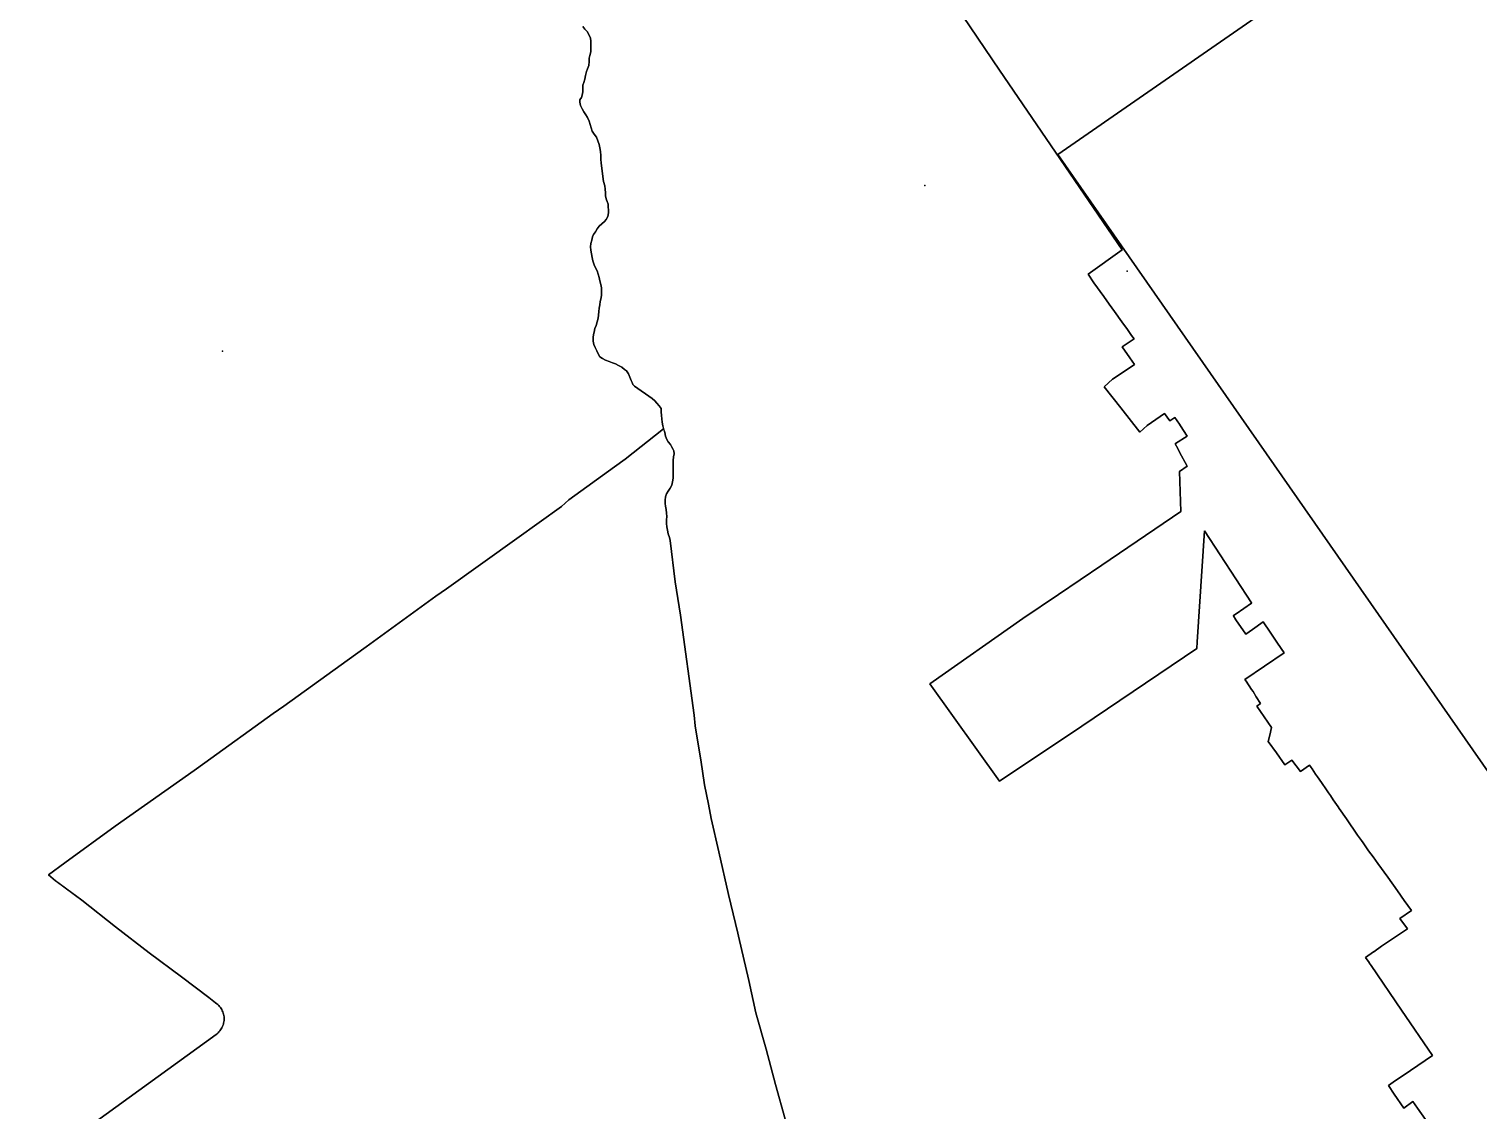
# Model space of a CAD drawing. Header units: inches. Extents: x 11258954 to 11313122, y 3645444 to 3695200.
# Drawn here: x 11289509 to 11293974, y 3672432 to 3675764 of the extents above; entities that cross this region are included whole.
import ezdxf

# ---------------------------------------------------------------- set-up
doc = ezdxf.new("R2010")
doc.units = ezdxf.units.IN
doc.header["$MEASUREMENT"] = 0
for name, color, linetype in [('AnnexationHistory', 183, 'Continuous'), ('PointOfInterest', 52, 'Continuous'), ('ZipCode', 108, 'Continuous')]:
    doc.layers.add(name, color=color, linetype=linetype)

msp = doc.modelspace()

# ---------------------------------------------------------------- linework, layer by layer
at = {"layer": 'AnnexationHistory'}
for points in [[(11294578.1005, 3672653.582, 0), (11292679.594, 3675377.372, 0), (11294872.0855, 3676896.8855, 0)], [(11294872.0855, 3676896.8855, 0), (11292679.594, 3675377.372, 0), (11294578.1005, 3672653.582, 0)], [(11291216, 3675771.5, 588.35), (11291222.2, 3675763, 588.8), (11291229.65, 3675755.1, 589.1), (11291234.7, 3675745.6, 589.1), (11291239.45, 3675736.45, 589.35), (11291240.7, 3675725.65, 589.6), (11291240.85, 3675715.1, 590.05), (11291240.9, 3675704.15, 590.4), (11291240, 3675693.4, 590.7), (11291237.6, 3675682.7, 590.9), (11291235.7, 3675674.05, 591.1), (11291235.1, 3675663.6, 591.1), (11291234.05, 3675651.45, 591.3), (11291230.4, 3675641.7, 591.5), (11291226.65, 3675632.55, 591.65), (11291223.65, 3675620.4, 591.85), (11291221.95, 3675608.85, 592.15), (11291218.45, 3675598.8, 592.95), (11291216, 3675591.1, 593.3), (11291216.1, 3675580.85, 593.65), (11291215.9, 3675570.05, 594.65), (11291214.15, 3675559.65, 595.05), (11291211.7, 3675553.15, 595.1), (11291206.9, 3675545.5, 595.15), (11291206.8, 3675538.45, 595.3), (11291208.85, 3675528.15, 595.5), (11291213.55, 3675518.2, 595.8), (11291218.5, 3675508.9, 596.45), (11291224.7, 3675499.3, 597.2), (11291230.55, 3675490.85, 597.5), (11291235.55, 3675480.3, 597.65), (11291238.65, 3675469.3, 597.7), (11291241.15, 3675459, 597.85), (11291244.95, 3675449.4, 598), (11291250.7, 3675440.1, 598.3), (11291257.5, 3675430.35, 598.7), (11291262.4, 3675419.65, 599.05), (11291265.6, 3675407.6, 599.85), (11291268.4, 3675397.4, 600.15), (11291270.2, 3675386.7, 600.8), (11291271.3, 3675374.35, 601.3), (11291271.35, 3675362.8, 601.55), (11291272, 3675350.7, 601.6), (11291279.45, 3675294.35, 602.2), (11291283.35, 3675280.1, 602.8), (11291284.9, 3675270.05, 603.65), (11291285.2, 3675259.1, 604), (11291285.95, 3675248.85, 604.2), (11291288.85, 3675237.05, 604.6), (11291290.35, 3675231.85, 605.05), (11291293.95, 3675224.1, 605.3), (11291295.05, 3675197.1, 606.2), (11291292.45, 3675186.2, 606.85), (11291287.45, 3675177.15, 606.95), (11291282.1, 3675170.45, 607), (11291274.15, 3675163.35, 607.15), (11291265.95, 3675156.5, 607.65), (11291259.6, 3675147.95, 608.05), (11291254.65, 3675139, 608.5), (11291249.1, 3675131.05, 608.7), (11291245.85, 3675123.45, 608.9), (11291243.7, 3675113.1, 609.6), (11291240.6, 3675102.8, 609.85), (11291239.5, 3675092.85, 610.3), (11291240.2, 3675082.7, 610.95), (11291242.4, 3675070.65, 611.2), (11291244.6, 3675059.2, 611.4), (11291247.1, 3675049.1, 611.45), (11291250.4, 3675037.15, 611.45), (11291254.5, 3675027.5, 611.45), (11291259.5, 3675018.8, 611.9), (11291263.3, 3675008.15, 612.1), (11291266, 3674997.7, 612.5), (11291267.7, 3674987.45, 612.7), (11291271.2, 3674976.5, 613.4), (11291272.95, 3674966.15, 613.85), (11291273.4, 3674955.15, 614.1), (11291273.4, 3674944.8, 614.4), (11291272.15, 3674934.95, 614.85), (11291269.4, 3674924.1, 615.35), (11291267.95, 3674914, 615.85), (11291266.3, 3674903.55, 616.05), (11291264.85, 3674893.65, 616.3), (11291263.85, 3674882.2, 616.55), (11291262.9, 3674872.2, 617.05), (11291259.8, 3674861.35, 617.45), (11291256.65, 3674850.6, 617.65), (11291252.9, 3674840.35, 617.95), (11291250.65, 3674829.95, 618.15), (11291248.15, 3674822.7, 618.4), (11291247.35, 3674812.8, 618.85), (11291247.2, 3674802.15, 619.6), (11291249.8, 3674791.85, 620.35), (11291254.1, 3674781.8, 620.9), (11291259.05, 3674772.35, 620.95), (11291262.9, 3674762.8, 621.65), (11291268.15, 3674753.7, 621.95), (11291276, 3674748.05, 622.9), (11291285.85, 3674742.85, 623.05), (11291296.5, 3674739.6, 623.55), (11291307.4, 3674735.45, 623.7), (11291316.65, 3674731.5, 624.2), (11291325.65, 3674727.1, 624.85), (11291335.7, 3674722.05, 625.35), (11291344.55, 3674714.85, 625.5), (11291350.5, 3674710.35, 625.6), (11291356.3, 3674701.15, 626), (11291360.4, 3674690.85, 626.6), (11291365.05, 3674681.05, 626.6), (11291368.2, 3674674.05, 627), (11291369.3, 3674671.2, 627), (11291369.85, 3674668.6, 627), (11291373.95, 3674663.7, 627), (11291375.15, 3674662.7, 627), (11291429.5, 3674625.2, 630.1), (11291437.55, 3674617.4, 631.1), (11291444.3, 3674610.8, 631.5), (11291451.35, 3674602, 631.65), (11291456.95, 3674594.2, 631.85), (11291457.15, 3674583.95, 632.1), (11291458.3, 3674573.15, 632.7), (11291459.3, 3674562.1, 632.7), (11291460.35, 3674552.05, 632.7), (11291462.2, 3674541.3, 632.8), (11291464.8165, 3674531.581, 634.1), (11291346, 3674438.25, 0), (11291313, 3674414.5, 0), (11291173, 3674312.25, 0), (11291150, 3674292.25, 0), (11291012, 3674193.5, 0), (11290796, 3674038.5, 0), (11290762.62, 3674015.7885, 0), (11290548, 3673860, 0), (11290515, 3673836.5, 0), (11290294, 3673676.5, 0), (11290262, 3673653.75, 0), (11290051, 3673502, 0), (11290018, 3673479, 0), (11289775.041, 3673306.924, 0), (11289619.6555, 3673194.1845, 0), (11289568.8095, 3673157.199, 0), (11289591, 3673138.75, 0), (11289592.7605, 3673137.446, 0), (11289672, 3673078.75, 0), (11289776, 3672997, 0), (11289879, 3672917, 0), (11289979, 3672843, 0), (11290062.9335, 3672778.4515, 0), (11290084.2705, 3672762.2985, 0), (11290084, 3672762.25, 0), (11290088, 3672759.5, 0), (11290091, 3672757, 0), (11290094, 3672754.25, 0), (11290096, 3672751.25, 0), (11290099, 3672748.25, 0), (11290101, 3672745, 0), (11290103, 3672741.5, 0), (11290104, 3672738, 0), (11290106, 3672734.5, 0), (11290107, 3672730.75, 0), (11290108, 3672727, 0), (11290109, 3672723.25, 0), (11290110, 3672719.25, 0), (11290110, 3672715.5, 0), (11290110, 3672711.5, 0), (11290110, 3672707.75, 0), (11290109, 3672703.75, 0), (11290108, 3672700, 0), (11290108, 3672696.25, 0), (11290106, 3672692.5, 0), (11290105, 3672689, 0), (11290103, 3672685.5, 0), (11290101, 3672682, 0), (11290099, 3672678.75, 0), (11290097, 3672675.75, 0), (11290094, 3672672.75, 0), (11290092, 3672670, 0), (11290089, 3672667.25, 0), (11290086, 3672665, 0), (11289509, 3672246.5, 0)], [(11291839, 3672403.5, 0), (11291809, 3672511, 0), (11291781, 3672619.5, 0), (11291749, 3672732, 0), (11291727, 3672831.5, 0), (11291695, 3672968, 0), (11291693, 3672976.75, 0), (11291665, 3673096.5, 0), (11291635, 3673227.5, 0), (11291611, 3673330.75, 0), (11291603, 3673374.25, 0), (11291591, 3673434.75, 0), (11291579, 3673511.5, 0), (11291574, 3673541.25, 0), (11291562, 3673616, 0), (11291558.95, 3673649.168, 0), (11291516.883, 3673957.396, 0), (11291500.0915, 3674059.6175, 0), (11291484.9, 3674187.8, 643.65), (11291482.55, 3674196.7, 643.45), (11291479.15, 3674207.9, 643.3), (11291476.6, 3674219.2, 643.3), (11291474.85, 3674229.35, 643.3), (11291473.8, 3674240.1, 643), (11291473.9, 3674250.9, 642.85), (11291474.45, 3674261.55, 642.8), (11291473.15, 3674271.8, 642.35), (11291472.65, 3674282.9, 641.95), (11291470.45, 3674293.4, 641.9), (11291469.65, 3674301.5, 641.65), (11291469.8, 3674311.65, 641.6), (11291470.95, 3674321.65, 641.6), (11291473.85, 3674330.8, 641.35), (11291478.6, 3674339.9, 641.05), (11291484.85, 3674348.6, 640.7), (11291490.1, 3674358.35, 640.65), (11291492.15, 3674368.35, 640.5), (11291494.2, 3674379.55, 640.5), (11291494.3, 3674389.65, 640.15), (11291494.2, 3674401.35, 639.8), (11291494.3, 3674412.65, 639.4), (11291494.2, 3674422.9, 639.05), (11291494.15, 3674433.65, 639.05), (11291494.95, 3674444.9, 639.05), (11291497.15, 3674454.95, 638.95), (11291496.5, 3674463.35, 638.55), (11291494.3, 3674468.4, 638.2), (11291489.5, 3674476.95, 637.7), (11291485.45, 3674483.6, 637.5), (11291478.85, 3674492, 636.65), (11291474.7, 3674498.65, 636.15), (11291470.55, 3674509.4, 636.1), (11291468.1, 3674520.2, 635.9), (11291465, 3674530.9, 634.1), (11291462.2, 3674541.3, 632.8), (11291460.35, 3674552.05, 632.7), (11291459.3, 3674562.1, 632.7), (11291458.3, 3674573.15, 632.7), (11291457.15, 3674583.95, 632.1), (11291456.95, 3674594.2, 631.85), (11291451.35, 3674602, 631.65), (11291444.3, 3674610.8, 631.5), (11291437.55, 3674617.4, 631.1), (11291429.5, 3674625.2, 630.1), (11291375.15, 3674662.7, 627), (11291373.95, 3674663.7, 627), (11291369.85, 3674668.6, 627), (11291369.3, 3674671.2, 627), (11291368.2, 3674674.05, 627), (11291365.05, 3674681.05, 626.6), (11291360.4, 3674690.85, 626.6), (11291356.3, 3674701.15, 626), (11291350.5, 3674710.35, 625.6), (11291344.55, 3674714.85, 625.5), (11291335.7, 3674722.05, 625.35), (11291325.65, 3674727.1, 624.85), (11291316.65, 3674731.5, 624.2), (11291307.4, 3674735.45, 623.7), (11291296.5, 3674739.6, 623.55), (11291285.85, 3674742.85, 623.05), (11291276, 3674748.05, 622.9), (11291268.15, 3674753.7, 621.95), (11291262.9, 3674762.8, 621.65), (11291259.05, 3674772.35, 620.95), (11291254.1, 3674781.8, 620.9), (11291249.8, 3674791.85, 620.35), (11291247.2, 3674802.15, 619.6), (11291247.35, 3674812.8, 618.85), (11291248.15, 3674822.7, 618.4), (11291250.65, 3674829.95, 618.15), (11291252.9, 3674840.35, 617.95), (11291256.65, 3674850.6, 617.65), (11291259.8, 3674861.35, 617.45), (11291262.9, 3674872.2, 617.05), (11291263.85, 3674882.2, 616.55), (11291264.85, 3674893.65, 616.3), (11291266.3, 3674903.55, 616.05), (11291267.95, 3674914, 615.85), (11291269.4, 3674924.1, 615.35), (11291272.15, 3674934.95, 614.85), (11291273.4, 3674944.8, 614.4), (11291273.4, 3674955.15, 614.1), (11291272.95, 3674966.15, 613.85), (11291271.2, 3674976.5, 613.4), (11291267.7, 3674987.45, 612.7), (11291266, 3674997.7, 612.5), (11291263.3, 3675008.15, 612.1), (11291259.5, 3675018.8, 611.9), (11291254.5, 3675027.5, 611.45), (11291250.4, 3675037.15, 611.45), (11291247.1, 3675049.1, 611.45), (11291244.6, 3675059.2, 611.4), (11291242.4, 3675070.65, 611.2), (11291240.2, 3675082.7, 610.95), (11291239.5, 3675092.85, 610.3), (11291240.6, 3675102.8, 609.85), (11291243.7, 3675113.1, 609.6), (11291245.85, 3675123.45, 608.9), (11291249.1, 3675131.05, 608.7), (11291254.65, 3675139, 608.5), (11291259.6, 3675147.95, 608.05), (11291265.95, 3675156.5, 607.65), (11291274.15, 3675163.35, 607.15), (11291282.1, 3675170.45, 607), (11291287.45, 3675177.15, 606.95), (11291292.45, 3675186.2, 606.85), (11291295.05, 3675197.1, 606.2), (11291293.95, 3675224.1, 605.3), (11291290.35, 3675231.85, 605.05), (11291288.85, 3675237.05, 604.6), (11291285.95, 3675248.85, 604.2), (11291285.2, 3675259.1, 604), (11291284.9, 3675270.05, 603.65), (11291283.35, 3675280.1, 602.8), (11291279.45, 3675294.35, 602.2), (11291272, 3675350.7, 601.6), (11291271.35, 3675362.8, 601.55), (11291271.3, 3675374.35, 601.3), (11291270.2, 3675386.7, 600.8), (11291268.4, 3675397.4, 600.15), (11291265.6, 3675407.6, 599.85), (11291262.4, 3675419.65, 599.05), (11291257.5, 3675430.35, 598.7), (11291250.7, 3675440.1, 598.3), (11291244.95, 3675449.4, 598), (11291241.15, 3675459, 597.85), (11291238.65, 3675469.3, 597.7), (11291235.55, 3675480.3, 597.65), (11291230.55, 3675490.85, 597.5), (11291224.7, 3675499.3, 597.2), (11291218.5, 3675508.9, 596.45), (11291213.55, 3675518.2, 595.8), (11291208.85, 3675528.15, 595.5), (11291206.8, 3675538.45, 595.3), (11291206.9, 3675545.5, 595.15), (11291211.7, 3675553.15, 595.1), (11291214.15, 3675559.65, 595.05), (11291215.9, 3675570.05, 594.65), (11291216.1, 3675580.85, 593.65), (11291216, 3675591.1, 593.3), (11291218.45, 3675598.8, 592.95), (11291221.95, 3675608.85, 592.15), (11291223.65, 3675620.4, 591.85), (11291226.65, 3675632.55, 591.65), (11291230.4, 3675641.7, 591.5), (11291234.05, 3675651.45, 591.3), (11291235.1, 3675663.6, 591.1), (11291235.7, 3675674.05, 591.1), (11291237.6, 3675682.7, 590.9), (11291240, 3675693.4, 590.7), (11291240.9, 3675704.15, 590.4), (11291240.85, 3675715.1, 590.05), (11291240.7, 3675725.65, 589.6), (11291239.45, 3675736.45, 589.35), (11291234.7, 3675745.6, 589.1), (11291229.65, 3675755.1, 589.1), (11291222.2, 3675763, 588.8), (11291216, 3675771.5, 588.35)], [(11289509, 3672246.5, 0), (11290086, 3672665, 0), (11290089, 3672667.25, 0), (11290092, 3672670, 0), (11290094, 3672672.75, 0), (11290097, 3672675.75, 0), (11290099, 3672678.75, 0), (11290101, 3672682, 0), (11290103, 3672685.5, 0), (11290105, 3672689, 0), (11290106, 3672692.5, 0), (11290108, 3672696.25, 0), (11290108, 3672700, 0), (11290109, 3672703.75, 0), (11290110, 3672707.75, 0), (11290110, 3672711.5, 0), (11290110, 3672715.5, 0), (11290110, 3672719.25, 0), (11290109, 3672723.25, 0), (11290108, 3672727, 0), (11290107, 3672730.75, 0), (11290106, 3672734.5, 0), (11290104, 3672738, 0), (11290103, 3672741.5, 0), (11290101, 3672745, 0), (11290099, 3672748.25, 0), (11290096, 3672751.25, 0), (11290094, 3672754.25, 0), (11290091, 3672757, 0), (11290088, 3672759.5, 0), (11290084, 3672762.25, 0), (11290084.2705, 3672762.2985, 0), (11290062.9335, 3672778.4515, 0), (11289979, 3672843, 0), (11289879, 3672917, 0), (11289776, 3672997, 0), (11289672, 3673078.75, 0), (11289591, 3673138.75, 0), (11289568.8095, 3673157.199, 0), (11289619.6555, 3673194.1845, 0), (11289775.041, 3673306.924, 0), (11290018, 3673479, 0), (11290051, 3673502, 0), (11290262, 3673653.75, 0), (11290294, 3673676.5, 0), (11290515, 3673836.5, 0), (11290548, 3673860, 0), (11290762.62, 3674015.7885, 0), (11290796, 3674038.5, 0), (11291012, 3674193.5, 0), (11291150, 3674292.25, 0), (11291173, 3674312.25, 0), (11291313, 3674414.5, 0), (11291346, 3674438.25, 0), (11291464.8165, 3674531.581, 0), (11291468.1, 3674520.2, 635.9), (11291470.55, 3674509.4, 636.1), (11291474.7, 3674498.65, 636.15), (11291478.85, 3674492, 636.65), (11291485.45, 3674483.6, 637.5), (11291489.5, 3674476.95, 637.7), (11291494.3, 3674468.4, 638.2), (11291496.5, 3674463.35, 638.55), (11291497.15, 3674454.95, 638.95), (11291494.95, 3674444.9, 639.05), (11291494.15, 3674433.65, 639.05), (11291494.2, 3674422.9, 639.05), (11291494.3, 3674412.65, 639.4), (11291494.2, 3674401.35, 639.8), (11291494.3, 3674389.65, 640.15), (11291494.2, 3674379.55, 640.5), (11291492.15, 3674368.35, 640.5), (11291490.1, 3674358.35, 640.65), (11291484.85, 3674348.6, 640.7), (11291478.6, 3674339.9, 641.05), (11291473.85, 3674330.8, 641.35), (11291470.95, 3674321.65, 641.6), (11291469.8, 3674311.65, 641.6), (11291469.65, 3674301.5, 641.65), (11291470.45, 3674293.4, 641.9), (11291472.65, 3674282.9, 641.95), (11291473.15, 3674271.8, 642.35), (11291474.45, 3674261.55, 642.8), (11291473.9, 3674250.9, 642.85), (11291473.8, 3674240.1, 643), (11291474.85, 3674229.35, 643.3), (11291476.6, 3674219.2, 643.3), (11291479.15, 3674207.9, 643.3), (11291482.55, 3674196.7, 643.45), (11291484.9, 3674187.8, 643.65), (11291500.0915, 3674059.6175, 0), (11291516.883, 3673957.396, 0), (11291558.95, 3673649.168, 0), (11291562, 3673616, 0), (11291574, 3673541.25, 0), (11291579, 3673511.5, 0), (11291591, 3673434.75, 0), (11291603, 3673374.25, 0), (11291611, 3673330.75, 0), (11291635, 3673227.5, 0), (11291665, 3673096.5, 0), (11291693, 3672976.75, 0), (11291695, 3672968, 0), (11291727, 3672831.5, 0), (11291749, 3672732, 0), (11291781, 3672619.5, 0), (11291809, 3672511, 0), (11291839, 3672403.5, 0)]]:
    msp.add_polyline3d(points, dxfattribs=at)
at = {"layer": 'PointOfInterest'}
for p in [(11292269.4399, 3675281.8982), (11292892.9691, 3675017.152), (11290105.2273, 3674770.5091)]:
    msp.add_point(p, dxfattribs=at)
at = {"layer": 'ZipCode'}
for points in [[(11293813, 3672402.75, 0), (11293788, 3672437.5, 0), (11293774, 3672458, 0), (11293746, 3672437.5, 0), (11293716, 3672480.75, 0), (11293698.371, 3672507.878, 0), (11293720, 3672522.5, 0), (11293744, 3672538.75, 0), (11293834, 3672600.25, 0), (11293739, 3672739.5, 0), (11293645, 3672877, 0), (11293639.19, 3672885.544, 0), (11293638.71, 3672886.2505, 0), (11293628, 3672902, 0), (11293652.0265, 3672919.1615, 0), (11293652.7055, 3672919.6465, 0), (11293652.8535, 3672919.752, 0), (11293653.185, 3672919.989, 0), (11293677, 3672937, 0), (11293757, 3672990.75, 0), (11293733, 3673022.25, 0), (11293769, 3673047.5, 0), (11293747, 3673078.25, 0), (11293726, 3673108, 0), (11293696, 3673149.5, 0), (11293666, 3673191.5, 0), (11293651, 3673212, 0), (11293637, 3673231.25, 0), (11293620, 3673256, 0), (11293615, 3673262.25, 0), (11293603, 3673279.5, 0), (11293569, 3673329.25, 0), (11293547, 3673361.5, 0), (11293543, 3673367, 0), (11293528, 3673388.25, 0), (11293520, 3673401, 0), (11293514, 3673410, 0), (11293507, 3673419.25, 0), (11293492, 3673441.5, 0), (11293480, 3673458.75, 0), (11293474, 3673467.5, 0), (11293463, 3673483.5, 0), (11293460, 3673487.25, 0), (11293455, 3673494.5, 0), (11293427, 3673475.75, 0), (11293401, 3673510.5, 0), (11293379, 3673496, 0), (11293353, 3673532.5, 0), (11293328, 3673568, 0), (11293332.4025, 3673587.15, 0), (11293338, 3673611.5, 0), (11293293, 3673677, 0), (11293304, 3673685.25, 0), (11293291, 3673705.5, 0), (11293281, 3673722, 0), (11293276, 3673728.5, 0), (11293260, 3673753.75, 0), (11293256, 3673759, 0), (11293377, 3673841.5, 0), (11293357, 3673870.5, 0), (11293334, 3673904.75, 0), (11293312, 3673936.5, 0), (11293279, 3673913, 0), (11293259, 3673899, 0), (11293228, 3673942.75, 0), (11293220.5445, 3673955.5555, 0), (11293220.4105, 3673955.7855, 0), (11293229.285, 3673961.8535, 0), (11293229.2905, 3673961.8575, 0), (11293276.686, 3673994.2645, 0), (11293275.913, 3673995.4505, 0), (11293131.199, 3674217.4175, 0), (11293108.7705, 3673875.018, 0), (11293107.3975, 3673854.056, 0), (11292753.0155, 3673615.4625, 0), (11292500.026, 3673445.1335, 0), (11292285.0775, 3673745.4055, 0), (11292572.0555, 3673946.557, 0), (11292681.325, 3674020.612, 0), (11292815.429, 3674111.497, 0), (11293058.803, 3674276.437, 0), (11293055, 3674400.5, 0), (11293078, 3674416.25, 0), (11293055, 3674459.25, 0), (11293049, 3674470.5, 0), (11293041, 3674485.5, 0), (11293042, 3674486.5, 0), (11293078, 3674508.5, 0), (11293058, 3674540.5, 0), (11293054, 3674546.25, 0), (11293040, 3674566.75, 0), (11293025, 3674555.75, 0), (11293008, 3674579, 0), (11292955, 3674541.5, 0), (11292932.175, 3674521.507, 0), (11292873.2175, 3674596.522, 0), (11292822.712, 3674660.7835, 0), (11292848.362, 3674684.2415, 0), (11292878, 3674704, 0), (11292916, 3674729.75, 0), (11292901, 3674750.5, 0), (11292878, 3674784, 0), (11292915, 3674808.75, 0), (11292907, 3674819.75, 0), (11292892, 3674840.5, 0), (11292888, 3674846, 0), (11292877, 3674861.25, 0), (11292854, 3674893.5, 0), (11292837.5925, 3674916.2885, 0), (11292821, 3674939, 0), (11292790, 3674981.5, 0), (11292772.736, 3675007.958, 0), (11292878, 3675083, 0), (11292672, 3675384.5, 0), (11292500, 3675637.5, 0), (11292319, 3675905.75, 0)], [(11292319, 3675905.75, 0), (11292500, 3675637.5, 0), (11292672, 3675384.5, 0), (11292878, 3675083, 0), (11292772.736, 3675007.958, 0), (11292790, 3674981.5, 0), (11292821, 3674939, 0), (11292837.5925, 3674916.2885, 0), (11292854, 3674893.5, 0), (11292877, 3674861.25, 0), (11292888, 3674846, 0), (11292892, 3674840.5, 0), (11292907, 3674819.75, 0), (11292915, 3674808.75, 0), (11292878, 3674784, 0), (11292901, 3674750.5, 0), (11292916, 3674729.75, 0), (11292878, 3674704, 0), (11292848.362, 3674684.2415, 0), (11292822.712, 3674660.7835, 0), (11292873.2175, 3674596.522, 0), (11292932.175, 3674521.507, 0), (11292955, 3674541.5, 0), (11293008, 3674579, 0), (11293025, 3674555.75, 0), (11293040, 3674566.75, 0), (11293054, 3674546.25, 0), (11293058, 3674540.5, 0), (11293078, 3674508.5, 0), (11293042, 3674486.5, 0), (11293041, 3674485.5, 0), (11293049, 3674470.5, 0), (11293055, 3674459.25, 0), (11293078, 3674416.25, 0), (11293055, 3674400.5, 0), (11293058.803, 3674276.437, 0), (11292815.429, 3674111.497, 0), (11292681.325, 3674020.612, 0), (11292572.0555, 3673946.557, 0), (11292285.0775, 3673745.4055, 0), (11292500.026, 3673445.1335, 0), (11292753.0155, 3673615.4625, 0), (11293107.3975, 3673854.056, 0), (11293108.7705, 3673875.018, 0), (11293131.199, 3674217.4175, 0), (11293275.913, 3673995.4505, 0), (11293276.686, 3673994.2645, 0), (11293229.2905, 3673961.8575, 0), (11293229.285, 3673961.8535, 0), (11293220.4105, 3673955.7855, 0), (11293220.5445, 3673955.5555, 0), (11293228, 3673942.75, 0), (11293259, 3673899, 0), (11293279, 3673913, 0), (11293312, 3673936.5, 0), (11293334, 3673904.75, 0), (11293357, 3673870.5, 0), (11293377, 3673841.5, 0), (11293256, 3673759, 0), (11293260, 3673753.75, 0), (11293276, 3673728.5, 0), (11293281, 3673722, 0), (11293291, 3673705.5, 0), (11293304, 3673685.25, 0), (11293293, 3673677, 0), (11293338, 3673611.5, 0), (11293332.4025, 3673587.15, 0), (11293328, 3673568, 0), (11293353, 3673532.5, 0), (11293379, 3673496, 0), (11293401, 3673510.5, 0), (11293427, 3673475.75, 0), (11293455, 3673494.5, 0), (11293460, 3673487.25, 0), (11293463, 3673483.5, 0), (11293474, 3673467.5, 0), (11293480, 3673458.75, 0), (11293492, 3673441.5, 0), (11293507, 3673419.25, 0), (11293514, 3673410, 0), (11293520, 3673401, 0), (11293528, 3673388.25, 0), (11293543, 3673367, 0), (11293547, 3673361.5, 0), (11293569, 3673329.25, 0), (11293603, 3673279.5, 0), (11293615, 3673262.25, 0), (11293620, 3673256, 0), (11293637, 3673231.25, 0), (11293651, 3673212, 0), (11293666, 3673191.5, 0), (11293696, 3673149.5, 0), (11293726, 3673108, 0), (11293747, 3673078.25, 0), (11293769, 3673047.5, 0), (11293733, 3673022.25, 0), (11293757, 3672990.75, 0), (11293677, 3672937, 0), (11293653.185, 3672919.989, 0), (11293652.8535, 3672919.752, 0), (11293652.7055, 3672919.6465, 0), (11293652.0265, 3672919.1615, 0), (11293628, 3672902, 0), (11293638.71, 3672886.2505, 0), (11293639.19, 3672885.544, 0), (11293645, 3672877, 0), (11293739, 3672739.5, 0), (11293834, 3672600.25, 0), (11293744, 3672538.75, 0), (11293720, 3672522.5, 0), (11293698.371, 3672507.878, 0), (11293716, 3672480.75, 0), (11293746, 3672437.5, 0), (11293774, 3672458, 0), (11293788, 3672437.5, 0), (11293813, 3672402.75, 0)]]:
    msp.add_polyline3d(points, dxfattribs=at)

doc.saveas('drawing.dxf')
